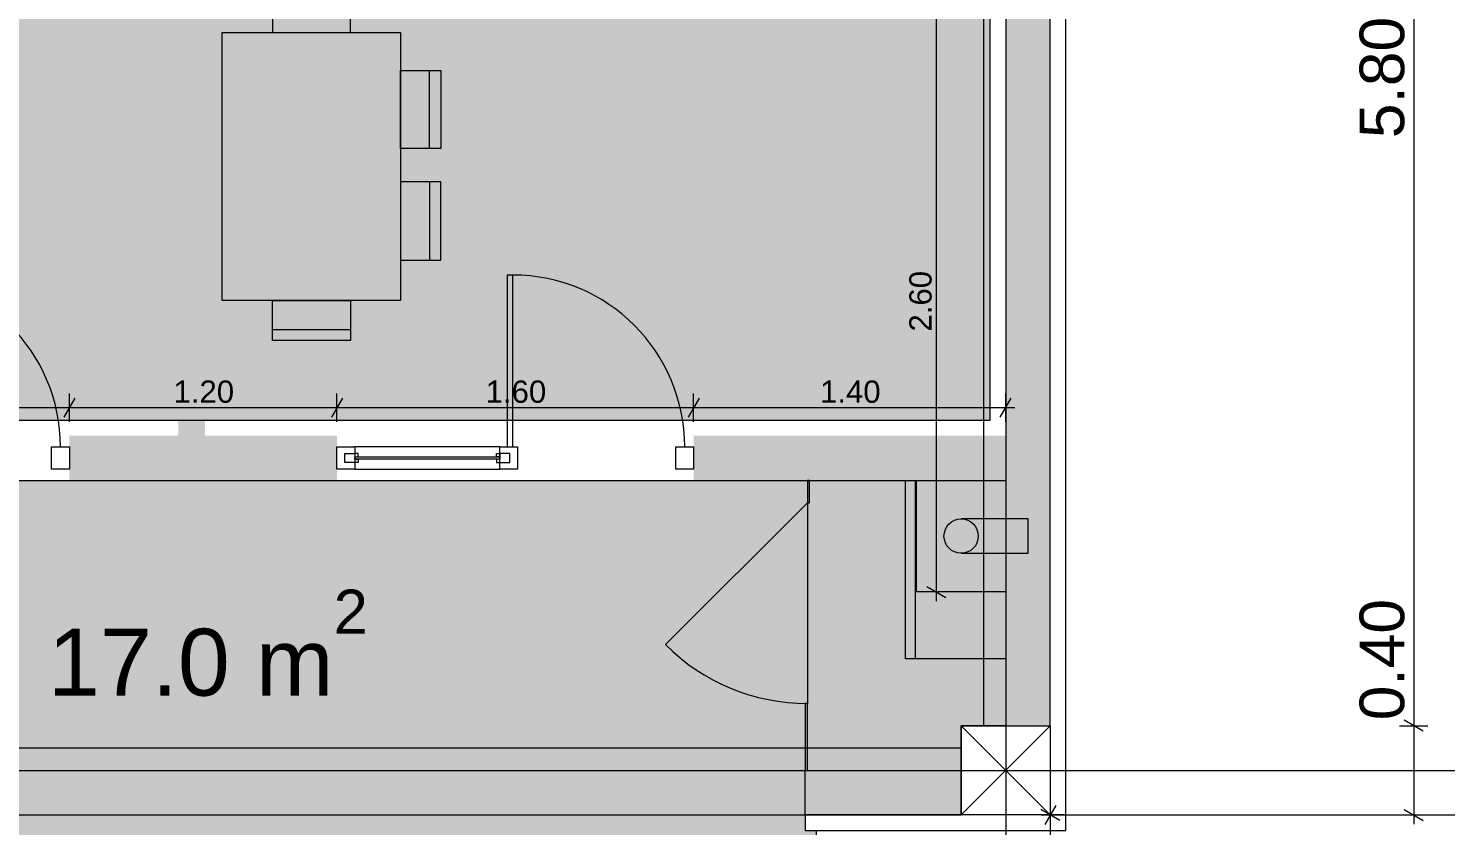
# Model space of a CAD drawing. Header units: millimetres. Extents: x 475616349 to 476941521, y 4620115302 to 4621446928.
# Drawn here: x 476534754 to 476541112, y 4620516858 to 4620520432 of the extents above; entities that cross this region are included whole.
import ezdxf

# ---------------------------------------------------------------- set-up
doc = ezdxf.new("R2010")
doc.units = ezdxf.units.MM
doc.header["$MEASUREMENT"] = 0
doc.set_wipeout_variables(frame=1)
doc.linetypes.add('Wipeout_Contour', pattern=[1000, 0, -1000])
for name, color, linetype, lineweight in [('2D Drafting - General_Pen_No__1_Pen_No__7', 7, 'Continuous', 0), ('2D Drafting - General_Pen_No__250_Pen_No__7_Pen_No__250', 7, 'Continuous', 0), ('2D Drafting - General_Pen_No__250_Pen_No__7_Pen_No__7', 7, 'Continuous', 0), ('2D Drafting - General_Pen_No__7_Pen_No__7_Pen_No__7', 7, 'Continuous', 0), ('Doors_Pen_No__7_Pen_No__7_Pen_No__7', 7, 'Continuous', 0), ('G-Anno-Nplt_Pen_No__151', 151, 'Continuous', 0), ('G-Anno-Nplt_Pen_No__255', 255, 'Continuous', 0), ('G-Anno-Nplt_Pen_No__4', 7, 'Continuous', 0), ('G-Anno-Nplt_Pen_No__7', 7, 'Continuous', 0), ('gegmebi_Pen_No__1_Pen_No__7', 7, 'Continuous', 0), ('kar-panjara_Pen_No__7_Pen_No__7_Pen_No__7', 7, 'Continuous', 0), ('New_--------AVEJI_MODZRAVI_Pen_No__7', 7, 'Continuous', 0), ('New_2D Drafting - General_Pen_No__250_Pen_No__7_Pen_No__255', 255, 'Continuous', 0), ('New_reg_nak_Pen_No__250', 7, 'Continuous', 0), ('New_reg_nak_Pen_No__7', 7, 'Continuous', 0), ('New_Structural - Bearing_Pen_No__250', 7, 'Continuous', 0), ('New_zoma_Pen_No__1', 1, 'Continuous', 0), ('New_zoma_Pen_No__4', 7, 'Continuous', 0), ('New_zoma_Pen_No__7', 7, 'Continuous', 0), ('zoma_Pen_No__142', 142, 'Continuous', 0), ('zoma_Pen_No__5_Pen_No__5', 5, 'Continuous', 0)]:
    doc.layers.add(name, color=color, linetype=linetype, lineweight=lineweight)
doc.layers.add('New_zoma', color=7, linetype='Continuous')
doc.layers.add('zoma', color=7, linetype='Continuous')
doc.styles.add('GENERATED_STYLE_1', font='arial.ttf')
doc.styles.add('GENERATED_STYLE_2', font='arial.ttf')
doc.dimstyles.new('GENERATED_STYLE__18', dxfattribs={"dimtxt": 100, "dimasz": 64.421331, "dimexe": 0.18, "dimexo": 3, "dimgap": 0.09, "dimtad": 1, "dimtih": 1, "dimtoh": 1, "dimlfac": 0.001, "dimzin": 0, "dimdsep": 46, "dimtxsty": 'GENERATED_STYLE_1', "dimblk": 'ARROWHEAD_2', "dimblk1": 'ARROWHEAD_2', "dimblk2": 'ARROWHEAD_2', "dimcen": 0.09, "dimclrd": 7, "dimclre": 7, "dimclrt": 7, "dimadec": 0, "dimazin": 0, "dimtfac": 1, "dimtdec": 4, "dimtmove": 0, "dimatfit": 3, "dimfxl": 1, "dimtolj": 1, "dimtzin": 0, "dimarcsym": 0})
doc.dimstyles.new('GENERATED_STYLE__19', dxfattribs={"dimtxt": 100, "dimasz": 64.421331, "dimexe": 0.18, "dimexo": 3, "dimgap": 0.09, "dimtad": 1, "dimlfac": 0.001, "dimzin": 0, "dimdsep": 46, "dimtxsty": 'GENERATED_STYLE_1', "dimblk": 'ARROWHEAD_2', "dimblk1": 'ARROWHEAD_2', "dimblk2": 'ARROWHEAD_2', "dimcen": 0.09, "dimclrd": 7, "dimclre": 7, "dimclrt": 7, "dimadec": 0, "dimazin": 0, "dimtfac": 1, "dimtdec": 4, "dimtmove": 0, "dimatfit": 3, "dimfxl": 1, "dimtolj": 1, "dimtzin": 0, "dimarcsym": 0})
doc.dimstyles.new('GENERATED_STYLE__2', dxfattribs={"dimtxt": 200, "dimasz": 64.421331, "dimexe": 0.18, "dimexo": 3, "dimgap": 0.09, "dimtad": 1, "dimlfac": 0.001, "dimzin": 0, "dimdsep": 46, "dimtxsty": 'GENERATED_STYLE_2', "dimblk": 'ARROWHEAD_2', "dimblk1": 'ARROWHEAD_2', "dimblk2": 'ARROWHEAD_2', "dimcen": 0.09, "dimclrd": 142, "dimclre": 142, "dimclrt": 142, "dimadec": 0, "dimazin": 0, "dimtfac": 1, "dimtdec": 4, "dimtmove": 0, "dimatfit": 3, "dimfxl": 1, "dimtolj": 1, "dimtzin": 0, "dimarcsym": 0})
doc.dimstyles.new('GENERATED_STYLE__34', dxfattribs={"dimtxt": 300, "dimasz": 64.421331, "dimexe": 0.18, "dimexo": 3, "dimgap": 0.09, "dimtad": 1, "dimtih": 1, "dimtoh": 1, "dimlfac": 0.001, "dimzin": 0, "dimdsep": 46, "dimtxsty": 'GENERATED_STYLE_1', "dimblk": 'ARROWHEAD_2', "dimblk1": 'ARROWHEAD_2', "dimblk2": 'ARROWHEAD_2', "dimcen": 0.09, "dimclrd": 1, "dimclre": 1, "dimclrt": 1, "dimadec": 0, "dimazin": 0, "dimtfac": 1, "dimtdec": 4, "dimtmove": 0, "dimatfit": 3, "dimfxl": 1, "dimtolj": 1, "dimtzin": 0, "dimarcsym": 0})
doc.dimstyles.new('GENERATED_STYLE__53', dxfattribs={"dimtxt": 279.999995, "dimasz": 64.421331, "dimexe": 0.18, "dimexo": 3, "dimgap": 0.09, "dimtad": 1, "dimlfac": 0.001, "dimzin": 0, "dimdsep": 46, "dimtxsty": 'GENERATED_STYLE_1', "dimblk": 'ARROWHEAD_2', "dimblk1": 'ARROWHEAD_2', "dimblk2": 'ARROWHEAD_2', "dimcen": 0.09, "dimclrd": 1, "dimclre": 1, "dimclrt": 1, "dimadec": 0, "dimazin": 0, "dimtfac": 1, "dimtdec": 4, "dimtmove": 2, "dimatfit": 3, "dimfxl": 1, "dimtolj": 1, "dimtzin": 0, "dimarcsym": 0})

# ---------------------------------------------------------------- blocks, each defined once
blk = doc.blocks.new('*D1492', base_point=(476577134.1, 4620325125.7))
at = {"layer": 'zoma_Pen_No__142', "color": 142, "linetype": 'Continuous', "lineweight": 0, "transparency": 16777216}
for p, q in [((476540905, 4620523105.7), (476541032.1, 4620523105.7)), ((476541011, 4620523081.3), (476540926.2, 4620523130.2)), ((476540968.6, 4620523105.7), (476540968.6, 4620517305.7)), ((476540905, 4620517305.7), (476541032.1, 4620517305.7)), ((476541011, 4620517281.3), (476540926.2, 4620517330.2))]:
    blk.add_line(p, q, dxfattribs=at)
at = {"layer": 'zoma_Pen_No__142', "color": 142, "lineweight": 0, "transparency": 16777216, "char_height": 200, "attachment_point": 7, "rotation": 90, "style": 'GENERATED_STYLE_2'}
for s, insert in [('\\A1;{\\pql;\\fArial CYR|b0|i0|c204|p34;5.80}', (476540928.6, 4620519939.7)), ('\\A1;{\\pql;\\fArial CYR|b0|i0|c204|p34;0.40}', (476540928.6, 4620517330.2))]:
    blk.add_mtext(s, dxfattribs=dict(at, insert=insert))
blk = doc.blocks.new('ARROWHEAD_2')
at = {"color": 0, "linetype": 'Continuous', "lineweight": 0}
for p, q in [((0, 0), (-1, 0)), ((-0.378, -0.655), (0.378, 0.655))]:
    blk.add_line(p, q, dxfattribs=at)
blk = doc.blocks.new('*D1493', base_point=(476577134.1, 4620325125.7))
at = {"layer": 'zoma_Pen_No__142', "color": 142, "linetype": 'Continuous', "lineweight": 0, "transparency": 16777216}
for p, q in [((476540905, 4620517305.7), (476541032.1, 4620517305.7)), ((476541011, 4620517281.3), (476540926.2, 4620517330.2)), ((476540968.6, 4620517305.7), (476540968.6, 4620516905.7)), ((476540926.2, 4620516930.2), (476541011, 4620516881.3)), ((476540905, 4620516905.7), (476541032.1, 4620516905.7)), ((476540968.6, 4620516905.7), (476540968.6, 4620516864.3))]:
    blk.add_line(p, q, dxfattribs=at)
blk = doc.blocks.new('*D1595', base_point=(476577134.1, 4620325125.7))
at = {"layer": 'New_zoma_Pen_No__4', "color": 7, "linetype": 'Continuous', "lineweight": 0, "transparency": 16777216}
for p, q in [((476538890.7, 4620520505.7), (476538763.5, 4620520505.7)), ((476538784.7, 4620520530.2), (476538869.5, 4620520481.2)), ((476538827.1, 4620517905.7), (476538827.1, 4620520505.7)), ((476538784.7, 4620517930.2), (476538869.5, 4620517881.3)), ((476538890.7, 4620517905.7), (476538763.5, 4620517905.7)), ((476538827.1, 4620517864.3), (476538827.1, 4620517905.7))]:
    blk.add_line(p, q, dxfattribs=at)
at = {"layer": 'New_zoma_Pen_No__7', "color": 7, "lineweight": 0, "transparency": 16777216, "insert": (476538807.1, 4620519072.7), "char_height": 100, "attachment_point": 7, "rotation": 90, "style": 'GENERATED_STYLE_1'}
blk.add_mtext('\\A1;{\\pql;\\fArial|b0|i0|c0|p34;2.60}', dxfattribs=at)
blk = doc.blocks.new('*D1615', base_point=(476577134.1, 4620325125.7))
at = {"layer": 'New_zoma_Pen_No__1', "color": 1, "linetype": 'Continuous', "lineweight": 0, "transparency": 16777216}
for p, q in [((476539363, 4620516948.1), (476539314, 4620516863.3)), ((476539338.5, 4620516842.1), (476539338.5, 4620516969.3)), ((476554552.2, 4620516863.3), (476554601.2, 4620516948.1)), ((476554576.7, 4620516842.1), (476554576.7, 4620516969.3)), ((476539297.1, 4620516905.7), (476539338.5, 4620516905.7)), ((476539338.5, 4620516905.7), (476554576.7, 4620516905.7)), ((476554576.7, 4620516905.7), (476554618.1, 4620516905.7))]:
    blk.add_line(p, q, dxfattribs=at)
at = {"color": 254, "linetype": 'Wipeout_Contour', "lineweight": 0, "ltscale": 18580107822.91872, "transparency": 16777216}
blk.add_wipeout([(476546394.7, 4620516915.7), (476547520.5, 4620516915.7), (476547520.5, 4620517315.7), (476546394.7, 4620517315.7)], dxfattribs=at).dxf.layer = 'New_zoma'
at = {"layer": 'New_zoma_Pen_No__1', "color": 1, "lineweight": 0, "transparency": 16777216, "insert": (476546444.7, 4620516965.7), "char_height": 300, "attachment_point": 7, "style": 'GENERATED_STYLE_1'}
blk.add_mtext('\\A1;{\\pql;\\fArial|b0|i0|c0|p34;15.24}', dxfattribs=at)
blk = doc.blocks.new('*D1958', base_point=(476577134.1, 4620325125.7))
at = {"layer": 'New_zoma_Pen_No__4', "color": 7, "linetype": 'Continuous', "lineweight": 0, "transparency": 16777216}
for p, q in [((476533362.5, 4620518774.4), (476533313.6, 4620518689.6)), ((476533338.1, 4620518668.4), (476533338.1, 4620518795.6)), ((476534962.5, 4620518774.4), (476534913.6, 4620518689.6)), ((476534938.1, 4620518668.4), (476534938.1, 4620518795.6)), ((476533338.1, 4620518732), (476534938.1, 4620518732))]:
    blk.add_line(p, q, dxfattribs=at)
at = {"layer": 'New_zoma_Pen_No__7', "color": 7, "lineweight": 0, "transparency": 16777216, "insert": (476534005, 4620518752), "char_height": 100, "attachment_point": 7, "style": 'GENERATED_STYLE_1'}
blk.add_mtext('\\A1;{\\pql;\\fArial|b0|i0|c0|p34;1.60}', dxfattribs=at)
blk = doc.blocks.new('*D1959', base_point=(476577134.1, 4620325125.7))
at = {"layer": 'New_zoma_Pen_No__4', "color": 7, "linetype": 'Continuous', "lineweight": 0, "transparency": 16777216}
for p, q in [((476534962.5, 4620518774.4), (476534913.6, 4620518689.6)), ((476534938.1, 4620518668.4), (476534938.1, 4620518795.6)), ((476536162.8, 4620518774.4), (476536113.9, 4620518689.6)), ((476536138.4, 4620518668.4), (476536138.4, 4620518795.6)), ((476534938.1, 4620518732), (476536138.4, 4620518732))]:
    blk.add_line(p, q, dxfattribs=at)
at = {"layer": 'New_zoma_Pen_No__7', "color": 7, "lineweight": 0, "transparency": 16777216, "insert": (476535405.2, 4620518752), "char_height": 100, "attachment_point": 7, "style": 'GENERATED_STYLE_1'}
blk.add_mtext('\\A1;{\\pql;\\fArial|b0|i0|c0|p34;1.20}', dxfattribs=at)
blk = doc.blocks.new('*D1960', base_point=(476577134.1, 4620325125.7))
at = {"layer": 'New_zoma_Pen_No__4', "color": 7, "linetype": 'Continuous', "lineweight": 0, "transparency": 16777216}
for p, q in [((476536162.8, 4620518774.4), (476536113.9, 4620518689.6)), ((476536138.4, 4620518668.4), (476536138.4, 4620518795.6)), ((476537762.8, 4620518774.4), (476537713.9, 4620518689.6)), ((476537738.4, 4620518668.4), (476537738.4, 4620518795.6)), ((476536138.4, 4620518732), (476537738.4, 4620518732))]:
    blk.add_line(p, q, dxfattribs=at)
at = {"layer": 'New_zoma_Pen_No__7', "color": 7, "lineweight": 0, "transparency": 16777216, "insert": (476536805.3, 4620518752), "char_height": 100, "attachment_point": 7, "style": 'GENERATED_STYLE_1'}
blk.add_mtext('\\A1;{\\pql;\\fArial|b0|i0|c0|p34;1.60}', dxfattribs=at)
blk = doc.blocks.new('*D1961', base_point=(476577134.1, 4620325125.7))
at = {"layer": 'New_zoma_Pen_No__4', "color": 7, "linetype": 'Continuous', "lineweight": 0, "transparency": 16777216}
for p, q in [((476537762.8, 4620518774.4), (476537713.9, 4620518689.6)), ((476537738.4, 4620518668.4), (476537738.4, 4620518795.6)), ((476539113.9, 4620518689.6), (476539162.8, 4620518774.4)), ((476539138.4, 4620518668.4), (476539138.4, 4620518795.6)), ((476537738.4, 4620518732), (476539138.4, 4620518732)), ((476539138.4, 4620518732), (476539179.8, 4620518732))]:
    blk.add_line(p, q, dxfattribs=at)
at = {"layer": 'New_zoma_Pen_No__7', "color": 7, "lineweight": 0, "transparency": 16777216, "insert": (476538305.3, 4620518752), "char_height": 100, "attachment_point": 7, "style": 'GENERATED_STYLE_1'}
blk.add_mtext('\\A1;{\\pql;\\fArial|b0|i0|c0|p34;1.40}', dxfattribs=at)
blk = doc.blocks.new('*D2349', base_point=(476577134.1, 4620325125.7))
at = {"layer": 'New_zoma_Pen_No__1', "color": 1, "linetype": 'Continuous', "lineweight": 0, "transparency": 16777216}
for p, q in [((476539380.9, 4620516881.3), (476539296.1, 4620516930.2)), ((476539338.5, 4620516905.7), (476539338.5, 4620516947.2)), ((476539402.1, 4620516905.7), (476539274.9, 4620516905.7)), ((476539338.5, 4620510906.4), (476539338.5, 4620516905.7)), ((476539402.1, 4620510906.4), (476539274.9, 4620510906.4)), ((476539296.1, 4620510930.9), (476539380.9, 4620510882)), ((476539338.5, 4620510865), (476539338.5, 4620510906.4))]:
    blk.add_line(p, q, dxfattribs=at)
at = {"color": 254, "linetype": 'Wipeout_Contour', "lineweight": 0, "ltscale": 18580095558.8587, "transparency": 16777216}
blk.add_wipeout([(476539332.5, 4620514417), (476539332.5, 4620515261.9), (476538952.5, 4620515261.9), (476538952.5, 4620514417)], dxfattribs=at).dxf.layer = 'New_zoma'
at = {"layer": 'New_zoma_Pen_No__1', "color": 1, "lineweight": 0, "transparency": 16777216, "insert": (476539282.5, 4620514467), "char_height": 280, "attachment_point": 7, "rotation": 90, "style": 'GENERATED_STYLE_1'}
blk.add_mtext('\\A1;{\\pql;\\fArial|b0|i0|c0|p34;6.00}', dxfattribs=at)

msp = doc.modelspace()

# ---------------------------------------------------------------- hatches: boundary and pattern name
at = {"layer": '2D Drafting - General_Pen_No__250_Pen_No__7_Pen_No__7', "linetype": 'Continuous', "lineweight": 0}
for points in [[(476535426.97, 4620520752.199), (476535546.97, 4620520752.199), (476535546.859, 4620518605.72), (476535426.859, 4620518605.726)], [(476539138.366, 4620520505.718), (476539338.366, 4620520505.718), (476539338.366, 4620517305.72), (476539138.366, 4620517305.72)], [(476536138.366, 4620518405.72), (476534938.079, 4620518405.72), (476534938.079, 4620518605.72), (476536138.366, 4620518605.72)], [(476539138.366, 4620518405.72), (476537738.362, 4620518405.72), (476537738.362, 4620518605.72), (476539138.366, 4620518605.72)], [(476538248.378, 4620518405.72), (476538248.378, 4620518305.716), (476538258.378, 4620518305.716), (476538258.378, 4620518405.72)], [(476538238.366, 4620517405.717), (476538238.366, 4620517105.72), (476538248.366, 4620517105.72), (476538248.366, 4620517405.717)], [(476538938.366, 4620516905.72), (476538238.365, 4620516905.72), (476538238.365, 4620517105.72), (476538938.366, 4620517105.72)]]:
    msp.add_hatch(color=7, dxfattribs=at).paths.add_polyline_path(points)
at = {"layer": 'G-Anno-Nplt_Pen_No__151', "linetype": 'Continuous', "lineweight": 0, "true_color": 0x1f2f3f}
h = msp.add_hatch(color=169, dxfattribs=at)
h.paths.add_polyline_path([(476525438.366, 4620523505.72), (476525538.366, 4620523505.72), (476525538.366, 4620523105.72), (476525508.366, 4620523105.72), (476525438.366, 4620523105.72), (476525438.366, 4620521964.932), (476525508.366, 4620521964.932), (476525508.366, 4620517375.72), (476525608.366, 4620517375.72), (476525608.366, 4620517175.721), (476531968.366, 4620517175.721), (476531968.366, 4620517375.72), (476532168.366, 4620517375.72), (476532168.366, 4620518675.72), (476539068.366, 4620518675.72), (476539068.366, 4620523035.72), (476538148.178, 4620523035.72), (476538148.178, 4620523575.72), (476539068.366, 4620523575.72), (476539068.366, 4620526535.72), (476538868.366, 4620526535.72), (476538868.366, 4620526638.978), (476532508.366, 4620526638.978), (476532508.366, 4620526535.72), (476532208.296, 4620526535.72), (476532208.296, 4620526238.978), (476531228.178, 4620526238.978), (476531228.178, 4620526638.978), (476528184.719, 4620526638.978), (476528184.719, 4620526708.978), (476526278.554, 4620526708.978), (476526278.554, 4620526308.978), (476525438.366, 4620526308.978)])
h.paths.add_polyline_path([(476532038.366, 4620523105.72), (476532438.366, 4620523105.72), (476532438.366, 4620523505.72), (476532038.366, 4620523505.72)], flags=0)
at = {"layer": 'G-Anno-Nplt_Pen_No__255', "linetype": 'Continuous', "lineweight": 0, "true_color": 0x3f3f3f}
msp.add_hatch(color=250, dxfattribs=at).paths.add_polyline_path([(476532388.366, 4620515705.721), (476532388.366, 4620516835.72), (476532438.366, 4620516835.72), (476532438.366, 4620518405.72), (476539138.366, 4620518405.72), (476539138.366, 4620517305.72), (476538938.366, 4620517305.72), (476538938.366, 4620516905.72), (476538288.366, 4620516905.72), (476538238.365, 4620516905.72), (476538238.365, 4620516835.73), (476538288.366, 4620516835.73), (476538288.366, 4620515705.771)])
at = {"layer": 'New_2D Drafting - General_Pen_No__250_Pen_No__7_Pen_No__255', "linetype": 'Continuous', "lineweight": 0}
for points in [[(476539138.366, 4620518405.72), (476538688.366, 4620518405.72), (476538688.366, 4620517605.72), (476539138.366, 4620517605.72)], [(476538738.371, 4620518405.72), (476538738.375, 4620517905.72), (476539138.371, 4620517905.724), (476539138.369, 4620518078.709), (476539238.372, 4620518078.71), (476539238.371, 4620518232.736), (476539138.368, 4620518232.735), (476539138.366, 4620518405.724)]]:
    msp.add_hatch(color=255, dxfattribs=at).paths.add_polyline_path(points)

# ---------------------------------------------------------------- linework, layer by layer
at = {"layer": '2D Drafting - General_Pen_No__1_Pen_No__7', "color": 7, "linetype": 'Continuous', "lineweight": 0}
for p, q in [((476539338.366, 4620516905.72), (476538938.366, 4620517305.72)), ((476538938.366, 4620516905.72), (476539338.366, 4620517305.72))]:
    msp.add_line(p, q, dxfattribs=at)
at = {"layer": '2D Drafting - General_Pen_No__1_Pen_No__7', "color": 7, "linetype": 'Continuous', "lineweight": 0, "flags": 128}
for points in [[(476539338.366, 4620517305.72), (476539338.366, 4620523105.72), (476539038.366, 4620523105.72), (476539038.366, 4620517305.72)], [(476539338.366, 4620516905.72), (476538938.366, 4620516905.72), (476538938.366, 4620517305.72), (476539338.366, 4620517305.72)], [(476532438.366, 4620516905.72), (476538938.366, 4620516905.72), (476538938.366, 4620517205.72), (476532438.366, 4620517205.72)]]:
    msp.add_lwpolyline(points, close=True, dxfattribs=at)
at = {"layer": '2D Drafting - General_Pen_No__250_Pen_No__7_Pen_No__250', "color": 7, "linetype": 'Continuous', "lineweight": 0, "flags": 128}
for points in [[(476538248.378, 4620518405.72), (476538248.378, 4620518305.716), (476538258.378, 4620518305.716), (476538258.378, 4620518405.72)], [(476538238.366, 4620517405.717), (476538238.366, 4620517105.72), (476538248.366, 4620517105.72), (476538248.366, 4620517405.717)], [(476538938.366, 4620516905.72), (476538238.365, 4620516905.72), (476538238.365, 4620517105.72), (476538938.366, 4620517105.72)]]:
    msp.add_lwpolyline(points, close=True, dxfattribs=at)
at = {"layer": '2D Drafting - General_Pen_No__7_Pen_No__7_Pen_No__7', "color": 7, "linetype": 'Continuous', "lineweight": 0, "flags": 128}
msp.add_lwpolyline([(476536218.366, 4620518455.758), (476536868.366, 4620518455.787), (476536868.362, 4620518555.726), (476536218.362, 4620518555.697)], close=True, dxfattribs=at)
at = {"layer": '2D Drafting - General_Pen_No__7_Pen_No__7_Pen_No__7', "color": 7, "linetype": 'Continuous', "lineweight": 0}
for centre in [(476534127.763, 4620518555.615), (476536928.051, 4620518555.739)]:
    msp.add_arc(centre, 770.311, 0.005711, 90.0025313, dxfattribs=at)
at = {"layer": 'Doors_Pen_No__7_Pen_No__7_Pen_No__7', "color": 7, "linetype": 'Continuous', "lineweight": 0, "flags": 128}
msp.add_lwpolyline([(476536901.384, 4620518555.738), (476536928.051, 4620518555.739), (476536928.016, 4620519326.05), (476536901.35, 4620519326.049)], close=True, dxfattribs=at)
at = {"layer": 'G-Anno-Nplt_Pen_No__4', "color": 7, "linetype": 'Continuous', "lineweight": 0, "flags": 128}
msp.add_lwpolyline([(476525608.366, 4620517175.721), (476531968.366, 4620517175.721), (476531968.366, 4620517375.72), (476532168.366, 4620517375.72), (476532168.366, 4620518675.72), (476539068.366, 4620518675.72), (476539068.366, 4620523035.72), (476538148.178, 4620523035.72), (476538148.178, 4620523575.72), (476539068.366, 4620523575.72), (476539068.366, 4620526535.72), (476538868.366, 4620526535.72), (476538868.366, 4620526638.978), (476532508.366, 4620526638.978), (476532508.366, 4620526535.72), (476532208.296, 4620526535.72), (476532208.296, 4620526238.978), (476531228.178, 4620526238.978), (476531228.178, 4620526638.978), (476528184.719, 4620526638.978)], dxfattribs=at)
msp.add_lwpolyline([(476532388.366, 4620515705.721), (476532388.366, 4620516835.72), (476532438.366, 4620516835.72), (476532438.366, 4620518405.72), (476539138.366, 4620518405.72), (476539138.366, 4620517305.72), (476538938.366, 4620517305.72), (476538938.366, 4620516905.72), (476538288.366, 4620516905.72), (476538238.365, 4620516905.72), (476538238.365, 4620516835.73), (476538288.366, 4620516835.73), (476538288.366, 4620515705.771)], close=True, dxfattribs=at)
at = {"layer": 'gegmebi_Pen_No__1_Pen_No__7', "color": 7, "linetype": 'Continuous', "lineweight": 0, "flags": 128}
for points in [[(476539138.369, 4620518078.709), (476539138.371, 4620517905.724), (476538738.375, 4620517905.72), (476538738.371, 4620518405.72), (476539138.366, 4620518405.724), (476539138.368, 4620518232.735)], [(476538938.371, 4620518078.707), (476539238.372, 4620518078.71), (476539238.371, 4620518232.736), (476538938.369, 4620518232.733)]]:
    msp.add_lwpolyline(points, dxfattribs=at)
at = {"layer": 'kar-panjara_Pen_No__7_Pen_No__7_Pen_No__7', "color": 7, "linetype": 'Continuous', "lineweight": 0, "flags": 128}
for points in [[(476534938.079, 4620518455.683), (476534858.079, 4620518455.68), (476534858.074, 4620518555.68), (476534938.074, 4620518555.683)], [(476536218.366, 4620518455.758), (476536138.366, 4620518455.754), (476536138.362, 4620518555.754), (476536218.362, 4620518555.758)], [(476536173.363, 4620518525.695), (476536218.363, 4620518525.697), (476536218.364, 4620518510.697), (476536218.364, 4620518500.697), (476536233.364, 4620518500.698), (476536233.365, 4620518485.698), (476536173.365, 4620518485.695)], [(476536233.363, 4620518525.698), (476536218.363, 4620518525.697), (476536218.364, 4620518510.697), (476536233.364, 4620518510.698)], [(476536218.364, 4620518510.697), (476536868.364, 4620518510.726), (476536868.364, 4620518500.726), (476536218.364, 4620518500.697)], [(476536853.363, 4620518525.725), (476536868.363, 4620518525.726), (476536868.364, 4620518510.726), (476536853.364, 4620518510.725)], [(476536913.363, 4620518525.728), (476536868.363, 4620518525.726), (476536868.364, 4620518510.726), (476536868.364, 4620518500.726), (476536853.364, 4620518500.725), (476536853.365, 4620518485.725), (476536913.365, 4620518485.728)], [(476536948.366, 4620518455.729), (476536868.366, 4620518455.726), (476536868.362, 4620518555.726), (476536948.362, 4620518555.729)], [(476537738.366, 4620518455.807), (476537658.366, 4620518455.803), (476537658.362, 4620518555.803), (476537738.362, 4620518555.807)]]:
    msp.add_lwpolyline(points, close=True, dxfattribs=at)
at = {"layer": 'New_--------AVEJI_MODZRAVI_Pen_No__7', "color": 7, "linetype": 'Continuous', "lineweight": 0}
for points in [[(476535848.77, 4620520592.588), (476535848.77, 4620520412.588), (476536198.77, 4620520412.588), (476536198.77, 4620520592.588)], [(476536423.77, 4620519212.588), (476535623.77, 4620519212.588), (476535623.77, 4620520412.588), (476536423.77, 4620520412.588)], [(476536603.77, 4620519893.37), (476536423.77, 4620519893.37), (476536423.77, 4620520243.37), (476536603.77, 4620520243.37)], [(476536603.77, 4620519893.37), (476536553.77, 4620519893.37), (476536553.77, 4620520243.37), (476536603.77, 4620520243.37)], [(476536603.77, 4620519743.37), (476536423.77, 4620519743.37), (476536423.77, 4620519393.37), (476536603.77, 4620519393.37)], [(476536603.77, 4620519743.37), (476536553.77, 4620519743.37), (476536553.77, 4620519393.37), (476536603.77, 4620519393.37)], [(476535848.77, 4620519032.588), (476535848.77, 4620519212.588), (476536198.77, 4620519212.588), (476536198.77, 4620519032.588)], [(476535848.77, 4620519032.588), (476535848.77, 4620519082.588), (476536198.77, 4620519082.588), (476536198.77, 4620519032.588)]]:
    msp.add_lwpolyline(points, close=True, dxfattribs=at)
at = {"layer": 'New_reg_nak_Pen_No__250', "color": 7, "linetype": 'Continuous', "lineweight": 0}
for p, q in [((476538733.844, 4620517605.72), (476538733.844, 4620518405.72)), ((476538248.366, 4620518305.716), (476538248.366, 4620517405.717))]:
    msp.add_line(p, q, dxfattribs=at)
at = {"layer": 'New_reg_nak_Pen_No__250', "color": 7, "linetype": 'Continuous', "lineweight": 0, "flags": 128}
msp.add_lwpolyline([(476539138.366, 4620518405.72), (476539138.366, 4620517605.72), (476538688.366, 4620517605.72), (476538688.366, 4620518405.72)], close=True, dxfattribs=at)
at = {"layer": 'New_reg_nak_Pen_No__250', "color": 7, "linetype": 'Continuous', "lineweight": 0}
msp.add_circle((476538938.371, 4620518155.72), 77.013, dxfattribs=at)
at = {"layer": 'New_reg_nak_Pen_No__7', "color": 7, "linetype": 'Continuous', "lineweight": 0, "flags": 128}
msp.add_lwpolyline([(476538238.365, 4620516905.72), (476538238.365, 4620516835.731), (476539408.42, 4620516835.72), (476539408.265, 4620533975.72), (476538938.365, 4620533975.716), (476538938.366, 4620533905.72)], dxfattribs=at)
at = {"layer": 'New_Structural - Bearing_Pen_No__250', "color": 7, "linetype": 'Continuous', "lineweight": 0}
msp.add_line((476538248.378, 4620518305.716), (476537611.978, 4620517669.317), dxfattribs=at)
msp.add_arc((476538248.366, 4620518305.705), 899.988, 225, 270, dxfattribs=at)
at = {"layer": 'zoma_Pen_No__5_Pen_No__5', "color": 5, "linetype": 'Continuous', "lineweight": 0}
msp.add_line((476539138.366, 4620537415.317), (476539138.366, 4620512704.511), dxfattribs=at)

# ---------------------------------------------------------------- texts
at = {"layer": 'G-Anno-Nplt_Pen_No__7', "color": 7, "lineweight": 0, "insert": (476534842.316, 4620517436.362), "char_height": 300, "attachment_point": 7, "style": 'GENERATED_STYLE_1'}
msp.add_mtext('{\\fArial|b0|i0|c0|p34;17.0 m{\\H0.66x;\\S2^  ;}}', dxfattribs=at)

# ---------------------------------------------------------------- dimensions: what is measured, and where the dimension line sits
at = {"layer": 'New_zoma', "color": 7, "linetype": 'Continuous', "lineweight": 0}
dim = msp.add_linear_dim(base=(476538827.081, 4620520505.718), p1=(476539138.366, 4620517905.72), p2=(476539408.41, 4620520505.718), angle=90, dimstyle='GENERATED_STYLE__19', dxfattribs=at)
dim.commit()
dim.dimension.update_dxf_attribs({"geometry": '*D1595', "text_midpoint": (476538757.081, 4620519202.573), "dimtype": 160, "text_rotation": 90})
for base, p1, p2, picture, middle in [((476534938.079, 4620518732.011), (476533338.07, 4620518605.72), (476534938.079, 4620518605.72), '*D1958', (476534134.928, 4620518802.011)), ((476536138.366, 4620518732.011), (476534938.079, 4620518605.72), (476536138.366, 4620518605.72), '*D1959', (476535535.076, 4620518802.011)), ((476537738.362, 4620518732.011), (476536138.366, 4620518605.72), (476537738.362, 4620518605.72), '*D1960', (476536935.217, 4620518802.011)), ((476539138.366, 4620518732.011), (476537738.362, 4620518605.72), (476539138.366, 4620518605.72), '*D1961', (476538435.217, 4620518802.011))]:
    dim = msp.add_linear_dim(base=base, p1=p1, p2=p2, dimstyle='GENERATED_STYLE__18', dxfattribs=at)
    dim.commit()
    dim.dimension.update_dxf_attribs({"geometry": picture, "text_midpoint": middle, "dimtype": 160})
at = {"layer": 'zoma', "color": 142, "linetype": 'Continuous', "lineweight": 0}
for base, p1, p2, picture, middle in [((476540968.575, 4620517305.72), (476539338.366, 4620523105.72), (476539338.366, 4620517305.72), '*D1492', (476540828.575, 4620520199.427)), ((476540968.575, 4620516905.72), (476539338.366, 4620517305.72), (476539338.366, 4620516905.72), '*D1493', (476540828.575, 4620517589.982))]:
    dim = msp.add_linear_dim(base=base, p1=p1, p2=p2, angle=270, dimstyle='GENERATED_STYLE__2', dxfattribs=at)
    dim.commit()
    dim.dimension.update_dxf_attribs({"geometry": picture, "text_midpoint": middle, "dimtype": 160, "text_rotation": 90})

# ---------------------------------------------------------------- next in the draw order: dimensions: what is measured, and where the dimension line sits
at = {"layer": 'New_zoma', "color": 1, "linetype": 'Continuous', "lineweight": 0}
dim = msp.add_linear_dim(base=(476554576.683, 4620516905.72), p1=(476539338.508, 4620516905.72), p2=(476554576.683, 4620516905.72), dimstyle='GENERATED_STYLE__34', dxfattribs=at)
dim.commit()
dim.dimension.update_dxf_attribs({"geometry": '*D1615', "text_midpoint": (476546948.682, 4620517115.72), "dimtype": 160})

# ---------------------------------------------------------------- next in the draw order: linework, layer by layer
at = {"layer": 'zoma_Pen_No__5_Pen_No__5', "color": 5, "linetype": 'Continuous', "lineweight": 0}
msp.add_line((476525338.366, 4620517105.72), (476543612.819, 4620517105.72), dxfattribs=at)

# ---------------------------------------------------------------- next in the draw order: dimensions: what is measured, and where the dimension line sits
at = {"layer": 'New_zoma', "color": 1, "linetype": 'Continuous', "lineweight": 0}
dim = msp.add_linear_dim(base=(476539338.508, 4620516905.72), p1=(476521937.253, 4620510906.422), p2=(476521938.316, 4620516905.72), angle=90, dimstyle='GENERATED_STYLE__53', dxfattribs=at)
dim.commit()
dim.dimension.update_dxf_attribs({"geometry": '*D2349', "text_midpoint": (476539142.508, 4620514830.651), "dimtype": 160, "text_rotation": 90})

doc.saveas('drawing.dxf')
